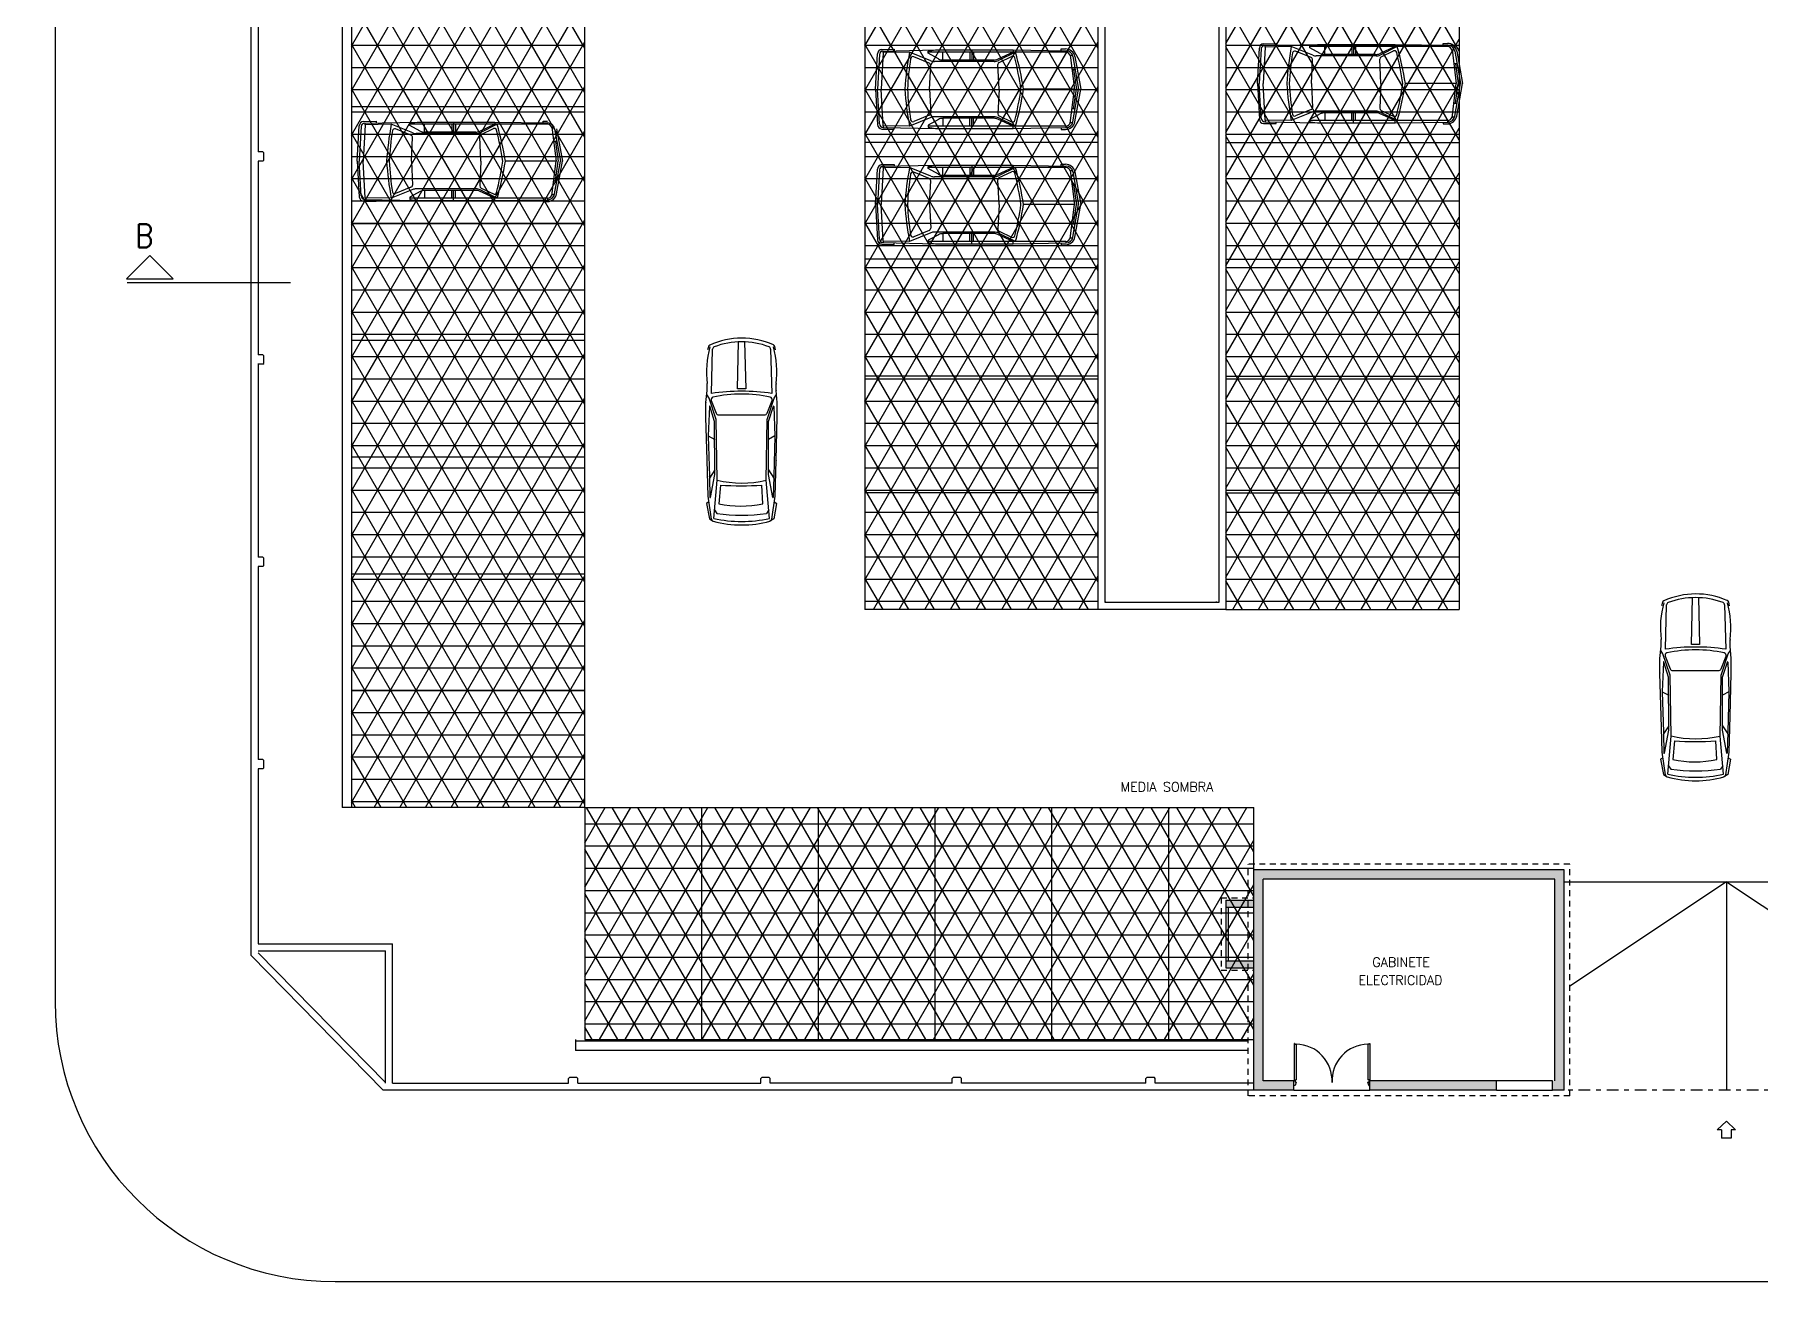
# Model space of a CAD drawing. Header units: metres. Extents: x 95 to 486, y 2972 to 3465.
# Drawn here: x 132.02 to 168.99, y 3177.5 to 3204.56 of the extents above; entities that cross this region are included whole.
import ezdxf

# ---------------------------------------------------------------- set-up
doc = ezdxf.new("R2010")
doc.units = ezdxf.units.M
doc.linetypes.add('DASHDOT2', pattern=[0.5, 0.25, -0.125, 0, -0.125])
doc.linetypes.add('HIDDEN2', pattern=[0.1875, 0.125, -0.0625])
for name, color, linetype in [('0_HOJA-CARATULA', 7, 'Continuous'), ('0_LINEAS-MEDIANERAS', 1, 'DASHDOT2'), ('0_MUROS', 7, 'Continuous'), ('0_PUERTAS-VENTANAS', 3, 'Continuous'), ('A_MEDIASOMBRA', 5, 'Continuous'), ('C_COTAS', 5, 'Continuous'), ('E_EQUIPAMIENTO', 1, 'Continuous'), ('T_TEXTOS', 3, 'Continuous')]:
    doc.layers.add(name, color=color, linetype=linetype)
doc.styles.add('ROMANS', font='romans.shx', dxfattribs={"width": 0.8, "height": 0.15})
pattern_1 = [(0, (-300.57355, 2686.17695), (0, 0.47625), []), (60, (-300.57355, 2686.17695), (-0.4124446, 0.238125), []), (120, (-300.57355, 2686.17695), (-0.4124446, -0.238125), [])]

msp = doc.modelspace()

# ---------------------------------------------------------------- hatches: boundary and pattern name
at = {"layer": '0_MUROS'}
h = msp.add_hatch(color=256, dxfattribs=at)
h.paths.add_polyline_path([(158.3361, 3186.4836), (164.5861, 3186.4836), (164.5861, 3182.1636), (164.5361, 3182.1636), (164.5361, 3181.9636), (164.7861, 3181.9636), (164.7861, 3186.6836), (158.1361, 3186.6836), (158.1361, 3183.046), (158.1361, 3181.9636), (158.9961, 3181.9636), (158.9961, 3182.1636), (158.3361, 3182.1636)])
h.paths.add_polyline_path([(163.3361, 3182.1636), (160.6261, 3182.1636), (160.6261, 3181.9636), (163.3361, 3181.9636)], flags=16)
h = msp.add_hatch(color=256, dxfattribs=at)
h.paths.add_polyline_path([(158.0161, 3186.0336), (157.5361, 3186.0336), (157.5361, 3185.8836), (158.0161, 3185.8836)])
h.paths.add_polyline_path([(158.1361, 3186.0336), (158.0161, 3186.0336), (158.0161, 3185.8836), (158.1361, 3185.8836)])
h.paths.add_polyline_path([(158.1361, 3184.7336), (158.0161, 3184.7336), (158.0161, 3184.5836), (158.1361, 3184.5836)])
h.paths.add_polyline_path([(158.0161, 3184.7336), (157.5361, 3184.7336), (157.5361, 3184.5836), (158.0161, 3184.5836)])
at = {"layer": 'A_MEDIASOMBRA'}
h = msp.add_hatch(dxfattribs=at)
h.set_pattern_fill('NET3', color=256, scale=0.15, style=0)
h.set_pattern_definition(pattern_1)
edge = h.paths.add_edge_path()
edge.add_line((143.8061, 3220.5136), (138.8061, 3220.5136))
edge.add_line((138.8061, 3221.9436), (138.8061, 3188.0136))
edge.add_line((143.8061, 3188.0136), (143.8061, 3220.5136))
edge.add_line((143.8061, 3188.0136), (138.6061, 3188.0136))
h = msp.add_hatch(dxfattribs=at)
h.set_pattern_fill('NET3', color=256, scale=0.15, style=0)
h.set_pattern_definition(pattern_1)
h.paths.add_polyline_path([(154.8061, 3222.2536), (149.8061, 3222.2536), (149.8061, 3192.2536), (154.8061, 3192.2536)])
h.paths.add_polyline_path([(157.5365, 3192.2536), (162.5365, 3192.2536), (162.5365, 3222.2536), (157.5365, 3222.2536)])
h = msp.add_hatch(dxfattribs=at)
h.set_pattern_fill('NET3', color=256, scale=0.15, style=0)
h.set_pattern_definition(pattern_1)
h.paths.add_polyline_path([(143.8061, 3188.0136), (143.8061, 3183.046), (158.1361, 3183.046), (158.1361, 3188.0136)])

# ---------------------------------------------------------------- linework, layer by layer
at = {"layer": '0_HOJA-CARATULA'}
msp.add_circle((196.2281, 3222.4589), 101.1095, dxfattribs=at)
at = {"layer": '0_LINEAS-MEDIANERAS'}
msp.add_line((171.9461, 3181.9636), (164.7861, 3181.9636), dxfattribs=at)
at = {"layer": '0_MUROS', "color": 1}
for p, q in [((136.6561, 3184.8436), (136.6561, 3221.9436)), ((136.8061, 3206.1836), (136.8061, 3202.0536)), ((138.8061, 3203.0136), (138.8061, 3188.0136)), ((143.8061, 3203.0136), (138.8061, 3203.0136)), ((136.9061, 3202.0536), (136.8061, 3202.0536)), ((136.9261, 3202.0336), (136.9061, 3202.0536)), ((136.9261, 3201.8736), (136.9261, 3202.0336)), ((154.8061, 3202.2536), (149.8061, 3202.2536)), ((157.5365, 3202.2536), (162.5365, 3202.2536)), ((136.9061, 3201.8536), (136.8061, 3201.8536)), ((136.8061, 3201.8536), (136.8061, 3197.7036)), ((136.9061, 3201.8536), (136.9261, 3201.8736)), ((143.8061, 3200.5136), (138.8061, 3200.5136)), ((154.8061, 3199.7536), (149.8061, 3199.7536)), ((157.5365, 3199.7536), (162.5365, 3199.7536)), ((143.8061, 3198.0136), (138.8061, 3198.0136)), ((143.5061, 3198.0136), (138.8061, 3198.0136)), ((136.9061, 3197.7036), (136.8061, 3197.7036)), ((136.9061, 3197.7036), (136.8061, 3197.7036)), ((136.8061, 3197.5236), (136.8061, 3193.3736)), ((136.8061, 3197.5036), (136.8061, 3193.3736)), ((136.9061, 3197.5036), (136.8061, 3197.5036)), ((136.9261, 3197.6836), (136.9061, 3197.7036)), ((136.9261, 3197.6836), (136.9061, 3197.7036)), ((136.9061, 3197.5036), (136.9261, 3197.5236)), ((136.9261, 3197.5236), (136.9261, 3197.6836)), ((154.8061, 3197.2536), (149.8061, 3197.2536)), ((157.5365, 3197.2536), (162.5365, 3197.2536)), ((143.8061, 3195.5136), (138.8061, 3195.5136)), ((154.8061, 3194.7536), (149.8061, 3194.7536)), ((157.5365, 3194.7536), (162.5365, 3194.7536)), ((136.9061, 3193.3736), (136.8061, 3193.3736)), ((136.8061, 3193.1736), (136.8061, 3189.0436)), ((136.9061, 3193.1736), (136.8061, 3193.1736)), ((136.9261, 3193.3536), (136.9061, 3193.3736)), ((136.9061, 3193.1736), (136.9261, 3193.1936)), ((136.9261, 3193.1936), (136.9261, 3193.3536)), ((143.8061, 3193.0136), (138.8061, 3193.0136)), ((154.8061, 3192.2536), (149.8061, 3192.2536)), ((157.5365, 3192.2536), (162.5365, 3192.2536)), ((143.8061, 3190.5136), (138.8061, 3190.5136)), ((136.9061, 3189.0436), (136.8061, 3189.0436)), ((136.9261, 3189.0236), (136.9061, 3189.0436)), ((136.9261, 3188.8636), (136.9261, 3189.0236)), ((136.9061, 3188.8436), (136.8061, 3188.8436)), ((136.8061, 3188.8436), (136.8061, 3185.0936)), ((136.9061, 3188.8436), (136.9261, 3188.8636)), ((146.3061, 3188.0136), (146.3061, 3183.046)), ((148.8061, 3188.0136), (148.8061, 3183.046)), ((151.3061, 3188.0136), (151.3061, 3183.046)), ((153.8061, 3188.0136), (153.8061, 3183.046)), ((156.3061, 3188.0136), (156.3061, 3183.046)), ((158.1361, 3186.6836), (158.1361, 3188.0136)), ((136.8061, 3185.0936), (139.6861, 3185.0936)), ((136.8061, 3184.9436), (139.5361, 3184.9436)), ((139.5361, 3182.1136), (139.5361, 3184.9436)), ((139.6861, 3182.1136), (139.6861, 3185.0936)), ((136.6561, 3184.8436), (139.4861, 3181.9636)), ((136.8061, 3184.905), (139.5361, 3182.1268)), ((139.6861, 3182.1136), (143.4561, 3182.1136)), ((143.4761, 3182.2336), (143.4561, 3182.2136)), ((143.4561, 3182.1136), (143.4561, 3182.2136)), ((143.6361, 3182.2336), (143.4761, 3182.2336)), ((143.6361, 3182.2336), (143.6561, 3182.2136)), ((143.6561, 3182.1136), (143.6561, 3182.2136)), ((143.6561, 3182.1136), (147.5761, 3182.1136)), ((147.5961, 3182.2336), (147.5761, 3182.2136)), ((147.5761, 3182.1136), (147.5761, 3182.2136)), ((147.7561, 3182.2336), (147.5961, 3182.2336)), ((147.7561, 3182.2336), (147.7761, 3182.2136)), ((147.7761, 3182.1136), (147.7761, 3182.2136)), ((151.6761, 3182.1136), (147.7761, 3182.1136)), ((151.6961, 3182.2336), (151.6761, 3182.2136)), ((151.6761, 3182.1136), (151.6761, 3182.2136)), ((151.8561, 3182.2336), (151.6961, 3182.2336)), ((151.8761, 3182.2136), (151.8561, 3182.2336)), ((151.8761, 3182.1136), (151.8761, 3182.2136)), ((155.8261, 3182.1136), (151.8761, 3182.1136)), ((155.8461, 3182.2336), (155.8261, 3182.2136)), ((155.8261, 3182.1136), (155.8261, 3182.2136)), ((156.0061, 3182.2336), (155.8461, 3182.2336)), ((156.0261, 3182.2136), (156.0061, 3182.2336)), ((156.0261, 3182.1136), (156.0261, 3182.2136)), ((158.1361, 3182.1136), (156.0261, 3182.1136)), ((158.1361, 3181.9636), (139.4861, 3181.9636))]:
    msp.add_line(p, q, dxfattribs=at)
at = {"layer": '0_MUROS', "color": 2}
for p, q in [((138.6061, 3221.9436), (138.6061, 3188.0136)), ((138.8061, 3221.9436), (138.8061, 3188.0136)), ((158.1361, 3186.6836), (158.1361, 3188.0136)), ((157.5361, 3185.8836), (157.5361, 3184.7336)), ((157.5361, 3185.8836), (157.5361, 3184.7336)), ((157.5861, 3185.8836), (157.5861, 3184.7336)), ((157.5861, 3185.8836), (157.5861, 3184.7336)), ((143.6061, 3183.046), (143.6061, 3182.8136)), ((158.0161, 3183.0136), (143.6061, 3183.0136)), ((158.0161, 3182.8136), (143.6061, 3182.8136))]:
    msp.add_line(p, q, dxfattribs=at)
at = {"layer": '0_MUROS', "color": 3}
for p, q in [((154.8061, 3192.2536), (154.8061, 3222.2536)), ((154.9554, 3192.4036), (154.9568, 3222.1036)), ((157.3866, 3222.1036), (157.3866, 3192.4036)), ((157.5365, 3222.2536), (157.5365, 3192.2536)), ((154.9754, 3192.4036), (154.9553, 3192.4236)), ((157.3866, 3192.4036), (154.9554, 3192.4036)), ((157.3157, 3192.4036), (157.3356, 3192.4236)), ((157.5365, 3192.2536), (154.8061, 3192.2536)), ((164.7861, 3186.4236), (171.7361, 3186.4236)), ((168.2611, 3186.4236), (164.9061, 3184.1921)), ((168.2611, 3186.4236), (171.7361, 3184.1123)), ((168.2611, 3186.4236), (168.2611, 3181.9636)), ((168.2611, 3181.297), (168.0661, 3181.117)), ((168.2611, 3181.297), (168.4561, 3181.117)), ((168.1561, 3181.117), (168.0661, 3181.117)), ((168.1561, 3181.117), (168.1561, 3180.937)), ((168.3661, 3180.937), (168.1561, 3180.937)), ((168.4561, 3181.117), (168.3661, 3181.117)), ((168.3661, 3181.117), (168.3661, 3180.937))]:
    msp.add_line(p, q, dxfattribs=at)
at = {"layer": '0_MUROS', "color": 4}
for p, q in [((132.4561, 3220.9436), (132.4561, 3183.8636)), ((143.8061, 3188.0136), (138.6061, 3188.0136)), ((143.8061, 3188.0136), (143.8061, 3183.046)), ((138.4561, 3177.8636), (234.8661, 3177.8636))]:
    msp.add_line(p, q, dxfattribs=at)
at = {"layer": '0_MUROS', "color": 253}
msp.add_line((158.1361, 3183.046), (158.1361, 3188.0136), dxfattribs=at)
at = {"layer": '0_MUROS', "color": 2, "linetype": 'HIDDEN2'}
for p, q in [((164.9061, 3186.8036), (158.0161, 3186.8036)), ((158.0161, 3181.8436), (158.0161, 3186.8036)), ((164.9061, 3181.8436), (164.9061, 3186.8036)), ((157.4361, 3186.0836), (158.1361, 3186.0836)), ((157.4361, 3186.0836), (158.1361, 3186.0836)), ((157.4361, 3186.0836), (157.4361, 3184.5336)), ((157.4361, 3186.0836), (157.4361, 3184.5336)), ((157.4361, 3184.5336), (158.1361, 3184.5336)), ((157.4361, 3184.5336), (158.1361, 3184.5336)), ((164.9061, 3181.8436), (158.0161, 3181.8436))]:
    msp.add_line(p, q, dxfattribs=at)
at = {"layer": '0_MUROS'}
for p, q in [((164.7861, 3186.6836), (158.1361, 3186.6836)), ((158.1361, 3181.9636), (158.1361, 3186.6836)), ((164.5861, 3186.4836), (158.3361, 3186.4836)), ((158.3361, 3182.1636), (158.3361, 3186.4836)), ((164.5861, 3182.1636), (164.5861, 3186.4836)), ((164.7861, 3181.9636), (164.7861, 3186.6836)), ((157.5361, 3186.0336), (158.1361, 3186.0336)), ((157.5361, 3186.0336), (158.1361, 3186.0336)), ((157.5361, 3186.0336), (157.5361, 3185.8836)), ((157.5361, 3186.0336), (157.5361, 3185.8836)), ((157.5361, 3185.8836), (158.1361, 3185.8836)), ((157.5361, 3185.8836), (158.1361, 3185.8836)), ((157.5361, 3184.7336), (158.1361, 3184.7336)), ((157.5361, 3184.7336), (158.1361, 3184.7336)), ((157.5361, 3184.7336), (157.5361, 3184.5836)), ((157.5361, 3184.7336), (157.5361, 3184.5836)), ((157.5361, 3184.5836), (158.1361, 3184.5836)), ((157.5361, 3184.5836), (158.1361, 3184.5836)), ((158.9961, 3182.1636), (158.3361, 3182.1636)), ((158.9961, 3181.9636), (158.9961, 3182.1636)), ((163.3361, 3182.1636), (160.6261, 3182.1636)), ((160.6261, 3181.9636), (160.6261, 3182.1636)), ((164.5361, 3182.1636), (163.3361, 3182.1636)), ((163.3361, 3181.9636), (163.3361, 3182.1636)), ((164.5361, 3181.9636), (164.5361, 3182.1636)), ((158.9961, 3181.9636), (158.1361, 3181.9636)), ((158.9961, 3181.9636), (160.6261, 3181.9636)), ((163.3361, 3181.9636), (160.6261, 3181.9636)), ((163.3361, 3181.9636), (164.5361, 3181.9636)), ((164.7861, 3181.9636), (164.5361, 3181.9636))]:
    msp.add_line(p, q, dxfattribs=at)
at = {"layer": '0_MUROS', "color": 5}
msp.add_line((143.8061, 3183.046), (158.1361, 3183.046), dxfattribs=at)
at = {"layer": '0_MUROS', "color": 4}
msp.add_arc((138.4561, 3183.8636), 6, 180, 270, dxfattribs=at)
at = {"layer": '0_PUERTAS-VENTANAS'}
for p, q in [((159.0112, 3182.9655), (159, 3182.9655)), ((159, 3182.9655), (159, 3182.1714)), ((159.0112, 3182.9503), (159.0112, 3182.9655)), ((159.0112, 3182.9503), (159.0474, 3182.9503)), ((159.0474, 3182.9503), (159.0474, 3182.1867)), ((160.6143, 3182.9503), (160.5781, 3182.9503)), ((160.5781, 3182.9503), (160.5781, 3182.1867)), ((160.6143, 3182.9655), (160.6256, 3182.9655)), ((160.6143, 3182.9503), (160.6143, 3182.9655)), ((160.6256, 3182.9655), (160.6256, 3182.1714)), ((159.0211, 3182.1636), (158.9961, 3182.1636)), ((159.0211, 3182.0636), (158.9961, 3182.0636)), ((159.0076, 3182.171), (158.9976, 3182.171)), ((159.0112, 3182.1867), (159.0474, 3182.1867)), ((159.0112, 3182.1867), (159.0112, 3182.1714)), ((159.0211, 3182.1636), (159.0211, 3182.1316)), ((159.0461, 3182.1316), (159.0211, 3182.1316)), ((159.0461, 3182.1316), (159.0211, 3182.0636)), ((160.5761, 3182.1316), (160.6011, 3182.1316)), ((160.5761, 3182.1316), (160.6011, 3182.0636)), ((160.6143, 3182.1867), (160.5781, 3182.1867)), ((160.6011, 3182.1636), (160.6261, 3182.1636)), ((160.6011, 3182.1636), (160.6011, 3182.1316)), ((160.6011, 3182.0636), (160.6261, 3182.0636)), ((160.6143, 3182.1867), (160.6143, 3182.1714)), ((160.6143, 3182.1714), (160.6256, 3182.1714))]:
    msp.add_line(p, q, dxfattribs=at)
for centre in [(159.0049, 3182.1673), (160.6173, 3182.1673)]:
    msp.add_circle(centre, 0.00367, dxfattribs=at)
for centre, start, end in [((159.0082, 3181.9734), 88.87201, 89.82353), ((160.6173, 3181.9734), 90.17647, 91.12799)]:
    msp.add_arc(centre, 0.9771, start, end, dxfattribs=at)
at = {"layer": '0_PUERTAS-VENTANAS', "color": 5}
for centre, start, end in [((159.0265, 3182.1631), 357.36889, 88.47925), ((160.599, 3182.1631), 91.52075, 182.63111)]:
    msp.add_arc(centre, 0.7871, start, end, dxfattribs=at)
at = {"layer": 'A_MEDIASOMBRA'}
for p, q in [((149.8061, 3222.2536), (149.8061, 3192.2536)), ((162.5365, 3222.2536), (162.5365, 3192.2536)), ((143.8061, 3188.0136), (143.8061, 3220.5136)), ((143.8061, 3188.0136), (158.1361, 3188.0136))]:
    msp.add_line(p, q, dxfattribs=at)
at = {"layer": 'C_COTAS', "color": 5}
for p, q in [((134.4886, 3199.8353), (133.9886, 3199.3353)), ((134.4886, 3199.8353), (134.9886, 3199.3353)), ((133.9886, 3199.3353), (134.9886, 3199.3353)), ((134.0013, 3199.2549), (137.5013, 3199.2549))]:
    msp.add_line(p, q, dxfattribs=at)
at = {"layer": 'E_EQUIPAMIENTO', "color": 2}
for p, q in [((150.1993, 3204.1768), (150.1572, 3203.3943)), ((150.1667, 3204.2472), (150.4356, 3204.2502)), ((150.195, 3204.2116), (151.3184, 3204.234)), ((150.1993, 3204.1768), (150.1989, 3204.2116)), ((150.7611, 3204.186), (150.1993, 3204.1768)), ((150.4356, 3204.2502), (150.4356, 3204.2168)), ((151.2205, 3204.0006), (150.7611, 3204.186)), ((151.1606, 3204.21), (151.3184, 3204.234)), ((151.1606, 3204.162), (151.1606, 3204.21)), ((154.1076, 3204.186), (151.1606, 3204.186)), ((151.3795, 3204.0425), (151.1606, 3204.162)), ((151.3184, 3204.234), (152.9826, 3204.234)), ((151.4753, 3204.0181), (151.4753, 3204.186)), ((152.0556, 3204.186), (152.0556, 3204.0181)), ((152.0955, 3204.234), (152.0955, 3204.0181)), ((152.1355, 3204.186), (152.1355, 3204.0181)), ((152.9826, 3204.186), (152.6527, 3204.0342)), ((153.0305, 3204.186), (152.6646, 3204.0065)), ((152.9826, 3204.234), (152.9826, 3204.186)), ((152.9826, 3204.234), (154.1166, 3204.2166)), ((154.0133, 3204.2551), (154.1052, 3204.2557)), ((154.0133, 3204.2182), (154.0133, 3204.2551)), ((154.1076, 3204.186), (154.1081, 3204.2167)), ((158.2136, 3203.5134), (158.256, 3204.2722)), ((158.2958, 3204.2551), (158.2536, 3203.5134)), ((158.379, 3204.2959), (158.3369, 3203.5134)), ((158.3464, 3204.3662), (158.6153, 3204.3693)), ((158.3748, 3204.3306), (159.4982, 3204.353)), ((158.379, 3204.2959), (158.3786, 3204.3307)), ((158.9408, 3204.305), (158.379, 3204.2959)), ((158.6153, 3204.3693), (158.6153, 3204.3359)), ((159.4002, 3204.1196), (158.9408, 3204.305)), ((159.3636, 3204.0704), (159.0315, 3204.2058)), ((159.3403, 3204.329), (159.4982, 3204.353)), ((159.3403, 3204.281), (159.3403, 3204.329)), ((162.2873, 3204.305), (159.3403, 3204.305)), ((159.5592, 3204.1615), (159.3403, 3204.281)), ((159.4982, 3204.353), (161.1623, 3204.353)), ((159.6551, 3204.1371), (159.6551, 3204.305)), ((160.2353, 3204.305), (160.2353, 3204.1371)), ((160.2753, 3204.353), (160.2753, 3204.1371)), ((160.3152, 3204.305), (160.3152, 3204.1371)), ((161.1623, 3204.305), (160.8324, 3204.1533)), ((161.2102, 3204.305), (160.8443, 3204.1255)), ((160.8644, 3204.0874), (161.1279, 3204.2135)), ((161.1623, 3204.353), (162.2964, 3204.3356)), ((161.1623, 3204.353), (161.1623, 3204.305)), ((162.193, 3204.3741), (162.2849, 3204.3747)), ((162.193, 3204.3372), (162.193, 3204.3741)), ((162.2873, 3204.305), (162.2878, 3204.3358)), ((162.3833, 3204.2441), (162.4727, 3203.5134)), ((162.4375, 3204.2331), (162.3847, 3204.2331)), ((162.4412, 3204.2117), (162.5644, 3203.5134)), ((162.4831, 3204.2102), (162.6086, 3203.5134)), ((150.0339, 3203.3943), (150.0763, 3204.1532)), ((150.1161, 3204.1361), (150.0739, 3203.3943)), ((151.1839, 3203.9514), (150.8518, 3204.0868)), ((151.1926, 3203.3943), (151.215, 3203.9029)), ((152.5765, 3203.9861), (151.2953, 3203.9861)), ((152.5739, 3204.0181), (151.4753, 3204.0181)), ((152.6789, 3203.3943), (152.6563, 3203.9211)), ((152.6847, 3203.9683), (152.9482, 3204.0944)), ((154.2036, 3204.1251), (154.293, 3203.3943)), ((154.2578, 3204.114), (154.2049, 3204.114)), ((154.3099, 3203.8181), (154.2411, 3203.8181)), ((154.2615, 3204.0927), (154.3847, 3203.3943)), ((154.277, 3203.8162), (154.3358, 3203.3943)), ((154.3034, 3204.0911), (154.4288, 3203.3943)), ((159.3723, 3203.5134), (159.3947, 3204.0219)), ((160.7562, 3204.1051), (159.4751, 3204.1051)), ((160.7536, 3204.1371), (159.6551, 3204.1371)), ((160.8586, 3203.5134), (160.836, 3204.0401)), ((162.4896, 3203.9372), (162.4209, 3203.9372)), ((162.4567, 3203.9353), (162.5155, 3203.5134)), ((158.2136, 3203.5134), (158.256, 3202.7545)), ((158.2958, 3202.7716), (158.2536, 3203.5134)), ((158.379, 3202.7308), (158.3369, 3203.5134)), ((159.3723, 3203.5134), (159.3947, 3203.0048)), ((160.8586, 3203.5134), (160.836, 3202.9866)), ((162.4727, 3203.5134), (161.3848, 3203.5134)), ((162.3833, 3202.7826), (162.4727, 3203.5134)), ((162.4412, 3202.815), (162.5644, 3203.5134)), ((162.4567, 3203.0914), (162.5155, 3203.5134)), ((162.4831, 3202.8165), (162.6086, 3203.5134)), ((150.0339, 3203.3943), (150.0763, 3202.6355)), ((150.1161, 3202.6525), (150.0739, 3203.3943)), ((150.1993, 3202.6118), (150.1572, 3203.3943)), ((151.1926, 3203.3943), (151.215, 3202.8857)), ((152.6789, 3203.3943), (152.6563, 3202.8675)), ((154.293, 3203.3943), (153.2051, 3203.3943)), ((154.2036, 3202.6636), (154.293, 3203.3943)), ((154.2615, 3202.696), (154.3847, 3203.3943)), ((154.277, 3202.9724), (154.3358, 3203.3943)), ((154.3034, 3202.6975), (154.4288, 3203.3943)), ((162.4896, 3203.0895), (162.4209, 3203.0895)), ((139.0649, 3202.7034), (139.3338, 3202.7064)), ((139.0933, 3202.6678), (140.2167, 3202.6901)), ((139.3338, 3202.7064), (139.3338, 3202.673)), ((140.0588, 3202.6661), (140.2167, 3202.6901)), ((140.2167, 3202.6901), (141.8808, 3202.6901)), ((140.9938, 3202.6901), (140.9938, 3202.4742)), ((141.8808, 3202.6901), (143.0149, 3202.6728)), ((141.8808, 3202.6901), (141.8808, 3202.6422)), ((142.9115, 3202.7112), (143.0034, 3202.7119)), ((142.9115, 3202.6744), (142.9115, 3202.7112)), ((151.2205, 3202.788), (150.7611, 3202.6026)), ((151.1839, 3202.8372), (150.8518, 3202.7018)), ((151.3795, 3202.7461), (151.1606, 3202.6266)), ((152.5765, 3202.8026), (151.2953, 3202.8026)), ((152.5739, 3202.7706), (151.4753, 3202.7706)), ((151.4753, 3202.7706), (151.4753, 3202.6026)), ((152.0556, 3202.6026), (152.0556, 3202.7706)), ((152.0955, 3202.5547), (152.0955, 3202.7706)), ((152.1355, 3202.6026), (152.1355, 3202.7706)), ((152.9826, 3202.6026), (152.6527, 3202.7544)), ((153.0305, 3202.6026), (152.6646, 3202.7821)), ((152.6847, 3202.8203), (152.9482, 3202.6942)), ((154.3099, 3202.9705), (154.2411, 3202.9705)), ((158.3748, 3202.6961), (159.4982, 3202.6737)), ((158.379, 3202.7308), (158.3786, 3202.696)), ((158.9408, 3202.7217), (158.379, 3202.7308)), ((158.6153, 3202.6574), (158.6153, 3202.6908)), ((159.4002, 3202.9071), (158.9408, 3202.7217)), ((159.3636, 3202.9563), (159.0315, 3202.8209)), ((159.5592, 3202.8652), (159.3403, 3202.7457)), ((159.3403, 3202.7457), (159.3403, 3202.6977)), ((162.2873, 3202.7217), (159.3403, 3202.7217)), ((159.3403, 3202.6977), (159.4982, 3202.6737)), ((160.7562, 3202.9216), (159.4751, 3202.9216)), ((160.7536, 3202.8896), (159.6551, 3202.8896)), ((159.6551, 3202.8896), (159.6551, 3202.7217)), ((160.2353, 3202.7217), (160.2353, 3202.8896)), ((160.2753, 3202.6737), (160.2753, 3202.8896)), ((160.3152, 3202.7217), (160.3152, 3202.8896)), ((161.1623, 3202.7217), (160.8324, 3202.8734)), ((161.2102, 3202.7217), (160.8443, 3202.9012)), ((160.8644, 3202.9393), (161.1279, 3202.8132)), ((161.1623, 3202.6737), (161.1623, 3202.7217)), ((161.1623, 3202.6737), (162.2964, 3202.6911)), ((162.193, 3202.6895), (162.193, 3202.6526)), ((162.2873, 3202.7217), (162.2878, 3202.6909)), ((162.4375, 3202.7937), (162.3847, 3202.7937)), ((138.9321, 3201.8505), (138.9745, 3202.6093)), ((139.0143, 3202.5923), (138.9721, 3201.8505)), ((139.0975, 3202.633), (139.0554, 3201.8505)), ((139.0975, 3202.633), (139.0971, 3202.6678)), ((139.6593, 3202.6422), (139.0975, 3202.633)), ((140.1187, 3202.4568), (139.6593, 3202.6422)), ((140.0821, 3202.4076), (139.75, 3202.543)), ((140.0588, 3202.6182), (140.0588, 3202.6661)), ((143.0058, 3202.6422), (140.0588, 3202.6422)), ((140.2777, 3202.4987), (140.0588, 3202.6182)), ((140.0908, 3201.8505), (140.1132, 3202.3591)), ((141.4747, 3202.4422), (140.1936, 3202.4422)), ((140.3736, 3202.4742), (140.3736, 3202.6422)), ((141.4721, 3202.4742), (140.3736, 3202.4742)), ((140.9538, 3202.6422), (140.9538, 3202.4742)), ((141.0337, 3202.6422), (141.0337, 3202.4742)), ((141.8808, 3202.6422), (141.5509, 3202.4904)), ((141.5771, 3201.8505), (141.5545, 3202.3773)), ((141.9287, 3202.6422), (141.5628, 3202.4627)), ((141.5829, 3202.4245), (141.8464, 3202.5506)), ((143.0058, 3202.6422), (143.0063, 3202.6729)), ((143.1018, 3202.5812), (143.1912, 3201.8505)), ((143.156, 3202.5702), (143.1032, 3202.5702)), ((143.1597, 3202.5488), (143.2829, 3201.8505)), ((143.2016, 3202.5473), (143.3271, 3201.8505)), ((150.1667, 3202.5414), (150.4356, 3202.5384)), ((150.195, 3202.577), (151.3184, 3202.5547)), ((150.1993, 3202.6118), (150.1989, 3202.577)), ((150.7611, 3202.6026), (150.1993, 3202.6118)), ((150.4356, 3202.5384), (150.4356, 3202.5718)), ((151.1606, 3202.6266), (151.1606, 3202.5787)), ((154.1076, 3202.6026), (151.1606, 3202.6026)), ((151.1606, 3202.5787), (151.3184, 3202.5547)), ((151.3184, 3202.5547), (152.9826, 3202.5547)), ((152.9826, 3202.5547), (152.9826, 3202.6026)), ((152.9826, 3202.5547), (154.1166, 3202.572)), ((154.0133, 3202.5704), (154.0133, 3202.5336)), ((154.0133, 3202.5336), (154.1052, 3202.5329)), ((154.1076, 3202.6026), (154.1081, 3202.5719)), ((154.2578, 3202.6746), (154.2049, 3202.6746)), ((158.3464, 3202.6605), (158.6153, 3202.6574)), ((159.4982, 3202.6737), (161.1623, 3202.6737)), ((162.193, 3202.6526), (162.2849, 3202.652)), ((143.2081, 3202.2743), (143.1394, 3202.2743)), ((143.1752, 3202.2724), (143.234, 3201.8505)), ((138.9321, 3201.8505), (138.9745, 3201.0916)), ((139.0143, 3201.1087), (138.9721, 3201.8505)), ((139.0975, 3201.068), (139.0554, 3201.8505)), ((140.0908, 3201.8505), (140.1132, 3201.3419)), ((141.5771, 3201.8505), (141.5545, 3201.3237)), ((143.1912, 3201.8505), (142.1033, 3201.8505)), ((143.1018, 3201.1197), (143.1912, 3201.8505)), ((143.1597, 3201.1521), (143.2829, 3201.8505)), ((143.1752, 3201.4286), (143.234, 3201.8505)), ((143.2016, 3201.1537), (143.3271, 3201.8505)), ((150.0339, 3200.9259), (150.0763, 3201.6848)), ((150.1161, 3201.6677), (150.0739, 3200.9259)), ((150.1993, 3201.7085), (150.1572, 3200.9259)), ((150.1667, 3201.7788), (150.4356, 3201.7819)), ((150.195, 3201.7432), (151.3184, 3201.7656)), ((150.1993, 3201.7085), (150.1989, 3201.7432)), ((150.7611, 3201.7176), (150.1993, 3201.7085)), ((150.4356, 3201.7819), (150.4356, 3201.7485)), ((151.2205, 3201.5322), (150.7611, 3201.7176)), ((151.1839, 3201.483), (150.8518, 3201.6184)), ((151.1606, 3201.7416), (151.3184, 3201.7656)), ((151.1606, 3201.6936), (151.1606, 3201.7416)), ((154.1076, 3201.7176), (151.1606, 3201.7176)), ((151.3795, 3201.5741), (151.1606, 3201.6936)), ((151.3184, 3201.7656), (152.9826, 3201.7656)), ((151.4753, 3201.5497), (151.4753, 3201.7176)), ((152.0556, 3201.7176), (152.0556, 3201.5497)), ((152.0955, 3201.7656), (152.0955, 3201.5497)), ((152.1355, 3201.7176), (152.1355, 3201.5497)), ((152.9826, 3201.7176), (152.6527, 3201.5659)), ((153.0305, 3201.7176), (152.6646, 3201.5381)), ((152.6847, 3201.5), (152.9482, 3201.6261)), ((152.9826, 3201.7656), (152.9826, 3201.7176)), ((152.9826, 3201.7656), (154.1166, 3201.7482)), ((154.0133, 3201.7867), (154.1052, 3201.7873)), ((154.0133, 3201.7498), (154.0133, 3201.7867)), ((154.1076, 3201.7176), (154.1081, 3201.7483)), ((154.2036, 3201.6567), (154.293, 3200.9259)), ((154.2578, 3201.6456), (154.2049, 3201.6456)), ((154.2615, 3201.6243), (154.3847, 3200.9259)), ((154.3034, 3201.6228), (154.4288, 3200.9259)), ((140.1187, 3201.2442), (139.6593, 3201.0588)), ((140.0821, 3201.2934), (139.75, 3201.158)), ((140.2777, 3201.2023), (140.0588, 3201.0828)), ((141.4747, 3201.2587), (140.1936, 3201.2587)), ((140.3736, 3201.2267), (140.3736, 3201.0588)), ((141.4721, 3201.2267), (140.3736, 3201.2267)), ((140.9538, 3201.0588), (140.9538, 3201.2267)), ((140.9938, 3201.0108), (140.9938, 3201.2267)), ((141.0337, 3201.0588), (141.0337, 3201.2267)), ((141.8808, 3201.0588), (141.5509, 3201.2106)), ((141.9287, 3201.0588), (141.5628, 3201.2383)), ((141.5829, 3201.2765), (141.8464, 3201.1504)), ((143.2081, 3201.4267), (143.1394, 3201.4267)), ((151.1926, 3200.9259), (151.215, 3201.4345)), ((152.5765, 3201.5177), (151.2953, 3201.5177)), ((152.5739, 3201.5497), (151.4753, 3201.5497)), ((152.6789, 3200.9259), (152.6563, 3201.4527)), ((154.3099, 3201.3498), (154.2411, 3201.3498)), ((154.277, 3201.3479), (154.3358, 3200.9259)), ((139.0649, 3200.9976), (139.3338, 3200.9946)), ((139.0933, 3201.0332), (140.2167, 3201.0108)), ((139.0975, 3201.068), (139.0971, 3201.0332)), ((139.6593, 3201.0588), (139.0975, 3201.068)), ((139.3338, 3200.9946), (139.3338, 3201.028)), ((140.0588, 3201.0828), (140.0588, 3201.0348)), ((143.0058, 3201.0588), (140.0588, 3201.0588)), ((140.0588, 3201.0348), (140.2167, 3201.0108)), ((140.2167, 3201.0108), (141.8808, 3201.0108)), ((141.8808, 3201.0108), (141.8808, 3201.0588)), ((141.8808, 3201.0108), (143.0149, 3201.0282)), ((142.9115, 3201.0266), (142.9115, 3200.9897)), ((142.9115, 3200.9897), (143.0034, 3200.9891)), ((143.0058, 3201.0588), (143.0063, 3201.0281)), ((143.156, 3201.1308), (143.1032, 3201.1308)), ((150.0339, 3200.9259), (150.0763, 3200.1671)), ((150.1161, 3200.1842), (150.0739, 3200.9259)), ((150.1993, 3200.1434), (150.1572, 3200.9259)), ((151.1926, 3200.9259), (151.215, 3200.4174)), ((152.6789, 3200.9259), (152.6563, 3200.3992)), ((154.293, 3200.9259), (153.2051, 3200.9259)), ((154.2036, 3200.1952), (154.293, 3200.9259)), ((154.2615, 3200.2276), (154.3847, 3200.9259)), ((154.277, 3200.504), (154.3358, 3200.9259)), ((154.3034, 3200.2291), (154.4288, 3200.9259)), ((154.3099, 3200.5021), (154.2411, 3200.5021)), ((150.195, 3200.1087), (151.3184, 3200.0863)), ((150.1993, 3200.1434), (150.1989, 3200.1086)), ((150.7611, 3200.1343), (150.1993, 3200.1434)), ((150.4356, 3200.07), (150.4356, 3200.1034)), ((151.2205, 3200.3196), (150.7611, 3200.1343)), ((151.1839, 3200.3689), (150.8518, 3200.2334)), ((151.3795, 3200.2777), (151.1606, 3200.1583)), ((151.1606, 3200.1583), (151.1606, 3200.1103)), ((154.1076, 3200.1343), (151.1606, 3200.1343)), ((151.1606, 3200.1103), (151.3184, 3200.0863)), ((152.5765, 3200.3342), (151.2953, 3200.3342)), ((152.5739, 3200.3022), (151.4753, 3200.3022)), ((151.4753, 3200.3022), (151.4753, 3200.1343)), ((152.0556, 3200.1343), (152.0556, 3200.3022)), ((152.0955, 3200.0863), (152.0955, 3200.3022)), ((152.1355, 3200.1343), (152.1355, 3200.3022)), ((152.9826, 3200.1343), (152.6527, 3200.286)), ((153.0305, 3200.1343), (152.6646, 3200.3137)), ((152.6847, 3200.3519), (152.9482, 3200.2258)), ((152.9826, 3200.0863), (152.9826, 3200.1343)), ((152.9826, 3200.0863), (154.1166, 3200.1036)), ((154.0133, 3200.1021), (154.0133, 3200.0652)), ((154.1076, 3200.1343), (154.1081, 3200.1035)), ((154.2578, 3200.2062), (154.2049, 3200.2062)), ((150.1667, 3200.073), (150.4356, 3200.07)), ((151.3184, 3200.0863), (152.9826, 3200.0863)), ((154.0133, 3200.0652), (154.1052, 3200.0645)), ((146.455, 3197.8804), (146.4363, 3197.8103)), ((147.0784, 3196.9822), (147.1014, 3197.9839)), ((147.229, 3197.9839), (147.252, 3196.9822)), ((147.8941, 3197.8103), (147.8738, 3197.8862)), ((146.517, 3196.88), (146.544, 3197.8303)), ((147.7863, 3197.8303), (147.8134, 3196.88)), ((146.4011, 3196.6829), (146.4276, 3196.9433)), ((146.4662, 3196.7804), (146.4185, 3196.8542)), ((146.4279, 3196.9485), (146.4283, 3197.0768)), ((146.6168, 3196.3237), (146.4662, 3196.7804)), ((147.252, 3196.9822), (147.0784, 3196.9822)), ((147.7136, 3196.3237), (147.8642, 3196.7804)), ((147.8642, 3196.7804), (147.9118, 3196.8542)), ((147.9025, 3196.9485), (147.9021, 3197.0768)), ((147.9293, 3196.6829), (147.9028, 3196.9433)), ((146.4008, 3196.3712), (146.4008, 3196.6776)), ((146.4746, 3196.6041), (146.4512, 3195.9715)), ((146.5867, 3196.2784), (146.4848, 3196.6055)), ((146.5137, 3196.7296), (146.6197, 3196.4603)), ((146.6772, 3196.4211), (147.6532, 3196.4211)), ((147.7107, 3196.4603), (147.8167, 3196.7296)), ((147.7437, 3196.2784), (147.8455, 3196.6055)), ((147.8558, 3196.6041), (147.8792, 3195.9715)), ((147.9295, 3196.3712), (147.9295, 3196.6776)), ((146.4279, 3195.4483), (146.4009, 3196.3696)), ((146.5917, 3195.1468), (146.5867, 3196.2784)), ((146.6398, 3195.0202), (146.6168, 3196.3237)), ((147.6906, 3195.0202), (147.7136, 3196.3237)), ((147.7387, 3195.1468), (147.7437, 3196.2784)), ((147.9025, 3195.4483), (147.9295, 3196.3696)), ((146.4512, 3195.9701), (146.5884, 3195.8937)), ((146.4512, 3195.968), (146.4763, 3195.1058)), ((147.8792, 3195.9701), (147.742, 3195.8937)), ((147.8792, 3195.968), (147.8541, 3195.1058)), ((146.4458, 3194.6841), (146.4279, 3195.448)), ((147.8846, 3194.6841), (147.9025, 3195.448)), ((146.4763, 3195.1055), (146.4865, 3194.6549)), ((146.5913, 3195.2424), (146.4771, 3195.0691)), ((146.4968, 3194.654), (146.5917, 3195.1468)), ((146.568, 3194.2012), (146.6398, 3195.0202)), ((146.7122, 3194.9169), (146.6763, 3194.5185)), ((147.6174, 3194.5185), (147.5994, 3194.9169)), ((147.7624, 3194.2012), (147.6906, 3195.0202)), ((147.8336, 3194.654), (147.7387, 3195.1468)), ((147.7391, 3195.2424), (147.8533, 3195.0691)), ((147.8541, 3195.1055), (147.8439, 3194.6549)), ((146.4644, 3194.5577), (146.415, 3194.526)), ((146.52, 3194.188), (146.4464, 3194.6776)), ((147.8104, 3194.188), (147.884, 3194.6776)), ((147.866, 3194.5577), (147.9154, 3194.526)), ((146.415, 3194.526), (146.4765, 3194.1987)), ((146.4765, 3194.1987), (146.5578, 3194.1454)), ((146.5841, 3194.3849), (146.6343, 3194.3119)), ((147.7463, 3194.3849), (147.6968, 3194.313)), ((147.8539, 3194.1987), (147.7725, 3194.1454)), ((147.9154, 3194.526), (147.8539, 3194.1987)), ((166.8912, 3192.4048), (166.8725, 3192.3347)), ((166.9532, 3191.4044), (166.9802, 3192.3547)), ((167.5146, 3191.5066), (167.5376, 3192.5083)), ((167.6651, 3192.5083), (167.6882, 3191.5066)), ((168.2225, 3192.3547), (168.2495, 3191.4044)), ((168.3302, 3192.3347), (168.31, 3192.4106)), ((166.8641, 3191.4729), (166.8644, 3191.6012)), ((168.3387, 3191.4729), (168.3383, 3191.6012)), ((166.8373, 3191.2073), (166.8638, 3191.4677)), ((166.9024, 3191.3048), (166.8547, 3191.3786)), ((167.053, 3190.8481), (166.9024, 3191.3048)), ((166.9499, 3191.2539), (167.0559, 3190.9847)), ((167.6882, 3191.5066), (167.5146, 3191.5066)), ((168.1468, 3190.9847), (168.2528, 3191.2539)), ((168.1497, 3190.8481), (168.3003, 3191.3048)), ((168.3003, 3191.3048), (168.348, 3191.3786)), ((168.3655, 3191.2073), (168.339, 3191.4677)), ((166.837, 3190.8956), (166.837, 3191.202)), ((166.864, 3189.9727), (166.837, 3190.894)), ((166.9108, 3191.1285), (166.8874, 3190.4959)), ((167.0229, 3190.8028), (166.921, 3191.1299)), ((167.076, 3189.5446), (167.053, 3190.8481)), ((167.1134, 3190.9455), (168.0894, 3190.9455)), ((168.1268, 3189.5446), (168.1497, 3190.8481)), ((168.1799, 3190.8028), (168.2817, 3191.1299)), ((168.2919, 3191.1285), (168.3153, 3190.4959)), ((168.3387, 3189.9727), (168.3657, 3190.894)), ((168.3657, 3190.8956), (168.3657, 3191.202)), ((166.8874, 3190.4945), (167.0246, 3190.4181)), ((166.8874, 3190.4924), (166.9124, 3189.6302)), ((167.0279, 3189.6712), (167.0229, 3190.8028)), ((168.1748, 3189.6712), (168.1799, 3190.8028)), ((168.3154, 3190.4945), (168.1781, 3190.4181)), ((168.3153, 3190.4924), (168.2903, 3189.6302)), ((166.882, 3189.2085), (166.8641, 3189.9724)), ((167.0275, 3189.7668), (166.9133, 3189.5935)), ((168.1753, 3189.7668), (168.2895, 3189.5935)), ((168.3207, 3189.2085), (168.3387, 3189.9724)), ((166.9124, 3189.6299), (166.9226, 3189.1793)), ((166.933, 3189.1784), (167.0279, 3189.6712)), ((167.0042, 3188.7256), (167.076, 3189.5446)), ((167.1484, 3189.4413), (167.1125, 3189.0429)), ((168.0536, 3189.0429), (168.0355, 3189.4413)), ((168.1986, 3188.7256), (168.1268, 3189.5446)), ((168.2697, 3189.1784), (168.1748, 3189.6712)), ((168.2903, 3189.6299), (168.2801, 3189.1793)), ((166.9006, 3189.0821), (166.8512, 3189.0504)), ((166.8512, 3189.0504), (166.9127, 3188.7231)), ((166.9561, 3188.7124), (166.8826, 3189.2019)), ((168.2466, 3188.7124), (168.3202, 3189.2019)), ((168.3515, 3189.0504), (168.2901, 3188.7231)), ((168.3022, 3189.0821), (168.3515, 3189.0504)), ((166.9127, 3188.7231), (166.994, 3188.6698)), ((167.0203, 3188.9093), (167.0705, 3188.8363)), ((168.1825, 3188.9093), (168.133, 3188.8374)), ((168.2901, 3188.7231), (168.2087, 3188.6698))]:
    msp.add_line(p, q, dxfattribs=at)
for centre, radius, start, end in [((150.1762, 3204.1477), 0.1, 95.43875, 176.83922), ((150.196, 3204.1316), 0.08, 90.67554, 176.78088), ((157.1431, 3202.9859), 6.4938, 169.34993, 176.39375), ((146.5824, 3202.3487), 6.7047, 8.97237, 15.90451), ((154.1065, 3204.0557), 0.2, 10.2066, 90.39407), ((154.1076, 3204.086), 0.1, 6.97596, 90), ((154.1138, 3204.0666), 0.15, 10.00075, 89.12282), ((158.3559, 3204.2667), 0.1, 95.43875, 176.83922), ((158.3757, 3204.2506), 0.08, 90.67554, 176.78088), ((165.3228, 3203.1049), 6.4938, 169.34993, 176.39375), ((165.3736, 3203.1935), 6.4837, 171.32982, 177.17257), ((159.0126, 3204.1595), 0.05, 67.81889, 166.85119), ((159.6551, 3204.3371), 0.2, 241.37178, 270), ((161.1495, 3204.1684), 0.05, 16.19912, 115.57641), ((154.7329, 3202.5631), 6.6643, 8.19807, 14.06242), ((154.7621, 3202.4677), 6.7047, 8.97237, 15.90451), ((162.2863, 3204.1747), 0.2, 10.2066, 90.39407), ((162.2873, 3204.205), 0.1, 6.97596, 90), ((162.2935, 3204.1857), 0.15, 10.00075, 89.12282), ((157.1939, 3203.0745), 6.4837, 171.32982, 177.17257), ((150.8329, 3204.0405), 0.05, 67.81889, 166.85119), ((151.1651, 3203.9051), 0.05, 357.47574, 67.81889), ((151.2953, 3204.1861), 0.2, 248.02478, 270), ((151.4753, 3204.2181), 0.2, 241.37178, 270), ((152.5739, 3204.2181), 0.2, 270, 293.21389), ((152.5765, 3204.1861), 0.2, 270, 296.13061), ((152.7063, 3203.9232), 0.05, 115.57641, 182.45223), ((152.9698, 3204.0493), 0.05, 16.19912, 115.57641), ((146.5532, 3202.444), 6.6643, 8.19807, 14.06242), ((159.3448, 3204.0241), 0.05, 357.47574, 67.81889), ((159.4751, 3204.3051), 0.2, 248.02478, 270), ((160.7536, 3204.3371), 0.2, 270, 293.21389), ((160.7562, 3204.3051), 0.2, 270, 296.13061), ((160.886, 3204.0423), 0.05, 115.57641, 182.45223), ((165.3228, 3203.9218), 6.4938, 183.60625, 190.65007), ((165.3736, 3203.8332), 6.4837, 182.82743, 188.67018), ((154.7329, 3204.4636), 6.6643, 345.93758, 351.80193), ((154.7621, 3204.559), 6.7047, 344.09549, 351.02763), ((157.1431, 3203.8028), 6.4938, 183.60625, 190.65007), ((157.1939, 3203.7141), 6.4837, 182.82743, 188.67018), ((146.5532, 3204.3446), 6.6643, 345.93758, 351.80193), ((146.5824, 3204.44), 6.7047, 344.09549, 351.02763), ((139.0744, 3202.6038), 0.1, 95.43875, 176.83922), ((150.8329, 3202.7481), 0.05, 193.14881, 292.18111), ((151.1651, 3202.8835), 0.05, 292.18111, 2.52426), ((151.2953, 3202.6026), 0.2, 90, 111.97522), ((151.4753, 3202.5706), 0.2, 90, 118.62822), ((152.5739, 3202.5706), 0.2, 66.78611, 90), ((152.5765, 3202.6026), 0.2, 63.86939, 90), ((152.7063, 3202.8654), 0.05, 177.54777, 244.42359), ((152.9698, 3202.7393), 0.05, 244.42359, 343.80088), ((154.1065, 3202.7329), 0.2, 269.60593, 349.7934), ((154.1076, 3202.7026), 0.1, 270, 353.02404), ((154.1138, 3202.722), 0.15, 270.87718, 349.99925), ((158.3559, 3202.76), 0.1, 183.16078, 264.56125), ((158.3757, 3202.7761), 0.08, 183.21912, 269.32446), ((159.0126, 3202.8672), 0.05, 193.14881, 292.18111), ((159.3448, 3203.0026), 0.05, 292.18111, 2.52426), ((159.4751, 3202.7216), 0.2, 90, 111.97522), ((159.6551, 3202.6896), 0.2, 90, 118.62822), ((160.7536, 3202.6896), 0.2, 66.78611, 90), ((160.7562, 3202.7216), 0.2, 63.86939, 90), ((160.886, 3202.9844), 0.05, 177.54777, 244.42359), ((161.1495, 3202.8583), 0.05, 244.42359, 343.80088), ((162.2863, 3202.852), 0.2, 269.60593, 349.7934), ((162.2873, 3202.8217), 0.1, 270, 353.02404), ((162.2935, 3202.841), 0.15, 270.87718, 349.99925), ((139.0942, 3202.5878), 0.08, 90.67554, 176.78088), ((146.0413, 3201.442), 6.4938, 169.34993, 176.39375), ((146.0921, 3201.5307), 6.4837, 171.32982, 177.17257), ((139.7311, 3202.4967), 0.05, 67.81889, 166.85119), ((140.0633, 3202.3613), 0.05, 357.47574, 67.81889), ((140.1936, 3202.6422), 0.2, 248.02478, 270), ((140.3736, 3202.6742), 0.2, 241.37178, 270), ((141.4721, 3202.6742), 0.2, 270, 293.21389), ((141.4747, 3202.6422), 0.2, 270, 296.13061), ((141.6045, 3202.3794), 0.05, 115.57641, 182.45223), ((141.868, 3202.5055), 0.05, 16.19912, 115.57641), ((135.4514, 3200.9002), 6.6643, 8.19807, 14.06242), ((135.4806, 3200.8048), 6.7047, 8.97237, 15.90451), ((143.0058, 3202.5422), 0.1, 6.97596, 90), ((143.012, 3202.5228), 0.15, 10.00075, 89.12282), ((150.1762, 3202.641), 0.1, 183.16078, 264.56125), ((150.196, 3202.657), 0.08, 183.21912, 269.32446), ((146.0413, 3202.2589), 6.4938, 183.60625, 190.65007), ((146.0921, 3202.1703), 6.4837, 182.82743, 188.67018), ((135.4514, 3202.8008), 6.6643, 345.93758, 351.80193), ((135.4806, 3202.8961), 6.7047, 344.09549, 351.02763), ((150.1762, 3201.6793), 0.1, 95.43875, 176.83922), ((150.196, 3201.6632), 0.08, 90.67554, 176.78088), ((157.1431, 3200.5175), 6.4938, 169.34993, 176.39375), ((157.1939, 3200.6061), 6.4837, 171.32982, 177.17257), ((150.8329, 3201.5721), 0.05, 67.81889, 166.85119), ((151.4753, 3201.7497), 0.2, 241.37178, 270), ((152.9698, 3201.581), 0.05, 16.19912, 115.57641), ((146.5532, 3199.9756), 6.6643, 8.19807, 14.06242), ((146.5824, 3199.8803), 6.7047, 8.97237, 15.90451), ((154.1065, 3201.5873), 0.2, 10.2066, 90.39407), ((154.1076, 3201.6176), 0.1, 6.97596, 90), ((154.1138, 3201.5982), 0.15, 10.00075, 89.12282), ((140.0633, 3201.3397), 0.05, 292.18111, 2.52426), ((140.1936, 3201.0587), 0.2, 90, 111.97522), ((140.3736, 3201.0267), 0.2, 90, 118.62822), ((141.4721, 3201.0267), 0.2, 66.78611, 90), ((141.4747, 3201.0587), 0.2, 63.86939, 90), ((141.6045, 3201.3216), 0.05, 177.54777, 244.42359), ((151.1651, 3201.4367), 0.05, 357.47574, 67.81889), ((151.2953, 3201.7177), 0.2, 248.02478, 270), ((152.5739, 3201.7497), 0.2, 270, 293.21389), ((152.5765, 3201.7177), 0.2, 270, 296.13061), ((152.7063, 3201.4549), 0.05, 115.57641, 182.45223), ((139.0744, 3201.0971), 0.1, 183.16078, 264.56125), ((139.0942, 3201.1132), 0.08, 183.21912, 269.32446), ((139.7311, 3201.2043), 0.05, 193.14881, 292.18111), ((141.868, 3201.1955), 0.05, 244.42359, 343.80088), ((143.0048, 3201.1891), 0.2, 269.60593, 349.7934), ((143.0058, 3201.1588), 0.1, 270, 353.02404), ((143.012, 3201.1782), 0.15, 270.87718, 349.99925), ((157.1431, 3201.3344), 6.4938, 183.60625, 190.65007), ((157.1939, 3201.2458), 6.4837, 182.82743, 188.67018), ((146.5532, 3201.8762), 6.6643, 345.93758, 351.80193), ((146.5824, 3201.9716), 6.7047, 344.09549, 351.02763), ((150.1762, 3200.1726), 0.1, 183.16078, 264.56125), ((150.196, 3200.1887), 0.08, 183.21912, 269.32446), ((150.8329, 3200.2797), 0.05, 193.14881, 292.18111), ((151.1651, 3200.4152), 0.05, 292.18111, 2.52426), ((151.2953, 3200.1342), 0.2, 90, 111.97522), ((151.4753, 3200.1022), 0.2, 90, 118.62822), ((152.5739, 3200.1022), 0.2, 66.78611, 90), ((152.5765, 3200.1342), 0.2, 63.86939, 90), ((152.7063, 3200.397), 0.05, 177.54777, 244.42359), ((152.9698, 3200.2709), 0.05, 244.42359, 343.80088), ((154.1065, 3200.2645), 0.2, 269.60593, 349.7934), ((154.1076, 3200.2343), 0.1, 270, 353.02404), ((154.1138, 3200.2536), 0.15, 270.87718, 349.99925), ((148.382, 3197.3425), 1.9708, 164.33319, 187.34696), ((146.5056, 3197.867), 0.0523, 114.42981, 165.06484), ((147.1708, 3196.4024), 1.6608, 66.06843, 114.42981), ((146.5963, 3197.8288), 0.0523, 110.71182, 178.37175), ((147.1652, 3196.3243), 1.6608, 69.28818, 110.71182), ((147.7341, 3197.8288), 0.0523, 1.62825, 69.28818), ((147.8233, 3197.8727), 0.0523, 14.93516, 66.06843), ((145.9484, 3197.3425), 1.9708, 352.65304, 15.66681), ((146.3237, 3197.0771), 0.1046, 359.83368, 7.34696), ((146.3756, 3196.9486), 0.0523, 354.1884, 359.83368), ((146.5624, 3196.7487), 0.0523, 102.50673, 201.48484), ((147.1652, 3192.4295), 4.4975, 81.71379, 98.28621), ((147.1652, 3194.0311), 2.8359, 77.49327, 102.50673), ((147.768, 3196.7487), 0.0523, 338.51516, 77.49327), ((148.0067, 3197.0771), 0.1046, 172.65304, 180.16632), ((147.9548, 3196.9486), 0.0523, 180.16632, 185.8116), ((146.4531, 3196.6776), 0.0523, 174.1884, 180), ((146.4798, 3196.6039), 0.00523, 17.30106, 177.88278), ((146.6772, 3196.4829), 0.0618, 201.48484, 270), ((147.6532, 3196.4829), 0.0618, 270, 338.51516), ((147.8505, 3196.6039), 0.00523, 2.11722, 162.69894), ((147.8773, 3196.6776), 0.0523, 360, 5.8116), ((146.4531, 3196.3712), 0.0523, 180, 181.67902), ((147.8773, 3196.3712), 0.0523, 358.32098, 0), ((146.5035, 3195.9696), 0.0523, 177.88278, 181.66382), ((147.8269, 3195.9696), 0.0523, 358.33618, 2.11722), ((146.3756, 3195.4468), 0.0523, 1.34551, 1.67902), ((147.9548, 3195.4468), 0.0523, 178.32098, 178.65449), ((146.424, 3195.1043), 0.0523, 1.29422, 1.66382), ((147.1719, 3197.3141), 2.3518, 256.92324, 282.74187), ((147.1558, 3202.2769), 7.3733, 266.55095, 273.44905), ((147.9064, 3195.1043), 0.0523, 178.33618, 178.70578), ((146.4981, 3194.6853), 0.0523, 181.34551, 188.54883), ((146.4917, 3194.655), 0.00523, 181.29422, 349.09671), ((147.8387, 3194.655), 0.00523, 190.90329, 358.70578), ((147.8323, 3194.6853), 0.0523, 351.45117, 358.65449), ((146.5717, 3194.1958), 0.0523, 188.54883, 254.66721), ((147.1652, 3197.0596), 2.9201, 258.19843, 281.80157), ((147.1619, 3197.9885), 3.7143, 261.8338, 278.2809), ((147.1469, 3196.6493), 2.1821, 257.54739, 282.45261), ((147.7587, 3194.1958), 0.0523, 285.33279, 351.45117), ((147.1652, 3196.3605), 2.2968, 254.66721, 285.33279), ((168.8182, 3191.8669), 1.9708, 164.33319, 187.34696), ((166.9417, 3192.3913), 0.0523, 114.42981, 165.06484), ((167.607, 3190.9268), 1.6608, 66.06843, 114.42981), ((167.0325, 3192.3532), 0.0523, 110.71182, 178.37175), ((167.6014, 3190.8486), 1.6608, 69.28818, 110.71182), ((168.1703, 3192.3532), 0.0523, 1.62825, 69.28818), ((168.2595, 3192.3971), 0.0523, 14.93516, 66.06843), ((166.3845, 3191.8669), 1.9708, 352.65304, 15.66681), ((166.7599, 3191.6015), 0.1046, 359.83368, 7.34696), ((168.4429, 3191.6015), 0.1046, 172.65304, 180.16632), ((166.8118, 3191.473), 0.0523, 354.1884, 359.83368), ((166.9986, 3191.2731), 0.0523, 102.50673, 201.48484), ((167.6014, 3186.9539), 4.4975, 81.71379, 98.28621), ((167.6014, 3188.5555), 2.8359, 77.49327, 102.50673), ((168.2042, 3191.2731), 0.0523, 338.51516, 77.49327), ((168.391, 3191.473), 0.0523, 180.16632, 185.8116), ((166.8893, 3191.202), 0.0523, 174.1884, 180), ((166.8893, 3190.8956), 0.0523, 180, 181.67902), ((166.916, 3191.1283), 0.00523, 17.30106, 177.88278), ((167.1134, 3191.0073), 0.0618, 201.48484, 270), ((168.0894, 3191.0073), 0.0618, 270, 338.51516), ((168.2867, 3191.1283), 0.00523, 2.11722, 162.69894), ((168.3134, 3191.202), 0.0523, 360, 5.8116), ((168.3134, 3190.8956), 0.0523, 358.32098, 0), ((166.9397, 3190.494), 0.0523, 177.88278, 181.66382), ((168.2631, 3190.494), 0.0523, 358.33618, 2.11722), ((166.8118, 3189.9712), 0.0523, 1.34551, 1.67902), ((168.391, 3189.9712), 0.0523, 178.32098, 178.65449), ((166.8602, 3189.6287), 0.0523, 1.29422, 1.66382), ((167.608, 3191.8385), 2.3518, 256.92324, 282.74187), ((167.592, 3196.8013), 7.3733, 266.55095, 273.44905), ((168.3426, 3189.6287), 0.0523, 178.33618, 178.70578), ((166.9343, 3189.2097), 0.0523, 181.34551, 188.54883), ((166.9279, 3189.1794), 0.00523, 181.29422, 349.09671), ((167.583, 3191.1736), 2.1821, 257.54739, 282.45261), ((168.2749, 3189.1794), 0.00523, 190.90329, 358.70578), ((168.2685, 3189.2097), 0.0523, 351.45117, 358.65449), ((167.0079, 3188.7202), 0.0523, 188.54883, 254.66721), ((167.6014, 3190.8849), 2.2968, 254.66721, 285.33279), ((167.6014, 3191.584), 2.9201, 258.19843, 281.80157), ((167.5981, 3192.5129), 3.7143, 261.8338, 278.2809), ((168.1949, 3188.7202), 0.0523, 285.33279, 351.45117)]:
    msp.add_arc(centre, radius, start, end, dxfattribs=at)

# ---------------------------------------------------------------- texts
at = {"layer": 'C_COTAS', "color": 5, "style": 'ROMANS', "width": 0.85}
msp.add_text('B', height=0.5, dxfattribs=at).set_placement((134.1778, 3200.0062))
at = {"layer": 'T_TEXTOS', "style": 'ROMANS'}
for s, p in [('MEDIA SOMBRA', (155.2807, 3188.3571)), ('GABINETE', (160.674, 3184.605)), ('ELECTRICIDAD', (160.3788, 3184.2181))]:
    msp.add_text(s, height=0.2, dxfattribs=at).set_placement(p)

doc.saveas('drawing.dxf')
